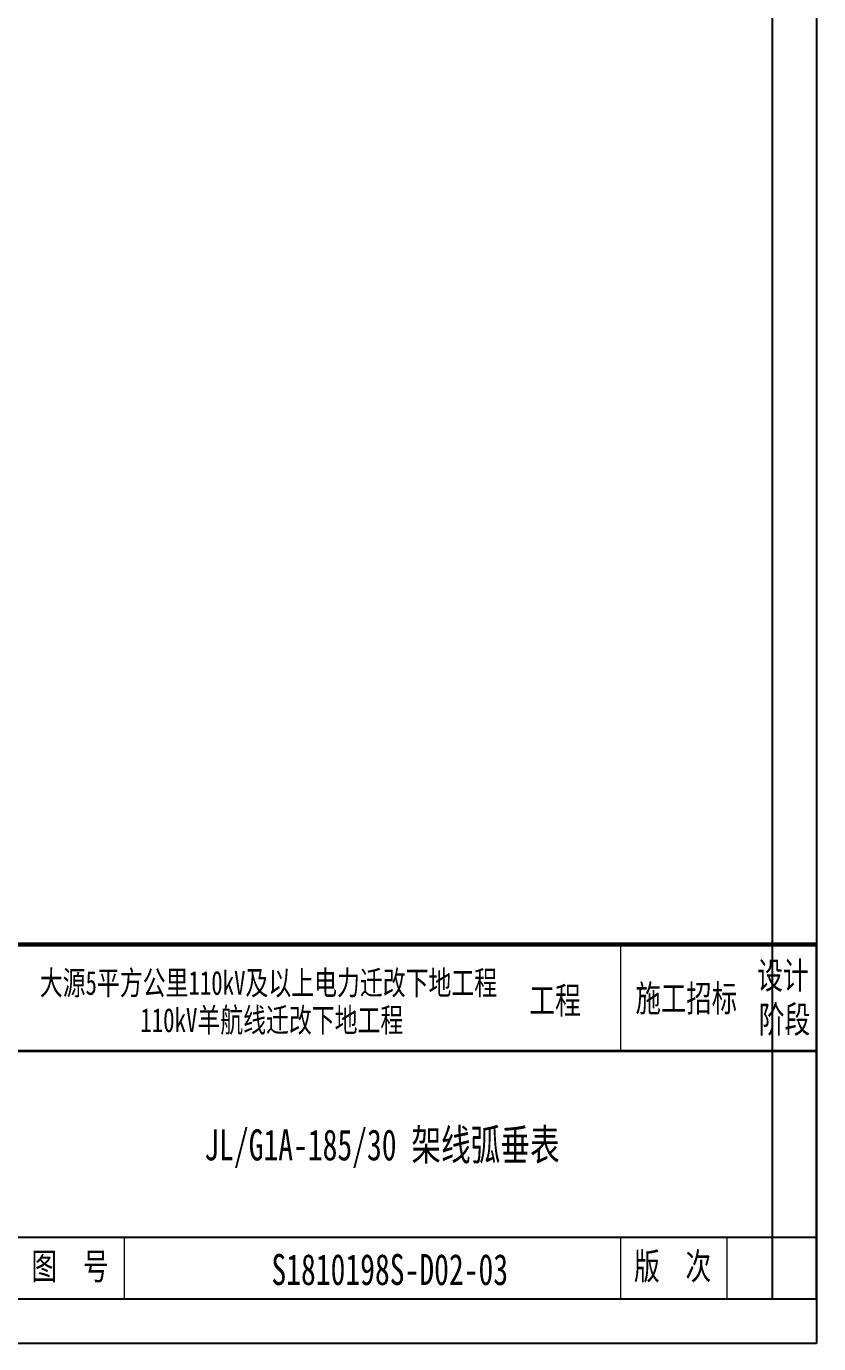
# Model space of a CAD drawing. Extents: x 457 to 4918, y -67 to 391.
# Drawn here: x 1908.9 to 1998.2, y -53.3 to 95.2 of the extents above; entities that cross this region are included whole.
import ezdxf
from ezdxf.enums import TextEntityAlignment as Align

# ---------------------------------------------------------------- set-up
doc = ezdxf.new("R2010")
doc.units = 0
doc.header["$LTSCALE"] = 40
doc.header["$MEASUREMENT"] = 0
doc.layers.get('0').update_dxf_attribs({"linetype": 'CONTINUOUS'})
for name, color, linetype in [('DXF_FRAME', 1, 'CONTINUOUS'), ('图框', 7, 'CONTINUOUS'), ('图框－字', 40, 'CONTINUOUS')]:
    doc.layers.add(name, color=color, linetype=linetype)
doc.styles.add('宋体', font='', dxfattribs={"height": 3.75})
doc.styles.add('宋体-0.71', font='', dxfattribs={"width": 0.71})
doc.styles.get('宋体').set_extended_font_data('宋体')
doc.styles.get('宋体-0.71').set_extended_font_data('SimSun')

msp = doc.modelspace()

# ---------------------------------------------------------------- linework, layer by layer
at = {"color": 0, "lineweight": 5}
msp.add_lwpolyline([(1997.962401449972, -8.255282264086446), (1818.384401449973, -8.255282264086446)], close=True, dxfattribs=at)
msp.add_lwpolyline([(1997.962401449972, -8.255282264086446), (1818.384401449973, -8.255282264086446)], close=True, dxfattribs=at)
msp.add_open_spline([(1818.384401449973, -8.255282264086446), (1818.384401449973, -8.255282264086446), (1997.962401449972, -8.255282264086446), (1997.962401449972, -8.255282264086446)], degree=3, dxfattribs=at)
at = {"layer": 'DXF_FRAME', "color": 1}
for p, q in [((1997.962401449972, 243.7447177359136), (1997.962401449972, -53.25528226408642)), ((1992.962401449972, 238.7447177359136), (1992.962401449972, -48.25528226408642)), ((1992.962401449972, -48.25528226408642), (1602.962401449972, -48.25528226408642)), ((1997.962401449972, -53.25528226408642), (1577.962401449972, -53.25528226408642))]:
    msp.add_line(p, q, dxfattribs=at)
at = {"layer": 'DXF_FRAME'}
msp.add_line((1997.962401449972, -48.25528226408645), (1997.962401449972, -13.25528226408645), dxfattribs=at)
msp.add_line((1997.962401449972, -48.25528226408645), (1997.962401449972, -13.25528226408645), dxfattribs=at)
msp.add_line((1997.962401449972, -48.25528226408645), (1997.962401449972, -13.25528226408645), dxfattribs=at)
at = {"layer": '图框', "color": 0, "lineweight": 13}
for p, q in [((1975.87922670943, -8.255282264086446), (1975.87922670943, -20.25528226408645)), ((1997.879226709426, -8.255282264086446), (1997.879226709426, -48.25528226408645)), ((1919.962401449974, -41.25528226408554), (1919.962401449972, -48.25528226408645)), ((1975.879226709428, -41.25528226408554), (1975.879226709426, -48.25528226408645)), ((1987.879226709428, -41.25528226408554), (1987.879226709426, -48.25528226408645))]:
    msp.add_line(p, q, dxfattribs=at)
at = {"layer": '图框', "color": 0}
for p, q in [((1817.962401449972, -41.25528226408645), (1997.879226709426, -41.25528226408645)), ((1997.962401449972, -48.25528226408645), (1817.962401449972, -48.25528226408645))]:
    msp.add_line(p, q, dxfattribs=at)
at = {"layer": '图框', "color": 0, "lineweight": 60, "const_width": 0.5}
msp.add_lwpolyline([(1817.962401449972, -48.25528226408645), (1817.962401449972, -8.255282264086446), (1997.962401449972, -8.255282264086446)], dxfattribs=at)
at = {"layer": '图框', "color": 0, "lineweight": 30, "const_width": 0.3}
msp.add_lwpolyline([(1818.212401449972, -20.25528226408645), (1997.879226709426, -20.25528226408645)], dxfattribs=at)

# ---------------------------------------------------------------- texts
at = {"color": 3, "style": '宋体', "width": 0.7}
for s, p in [('大源5平方公里110kV及以上电力迁改下地工程', (1910.443630118924, -13.93231916365613)), ('110kV羊航线迁改下地工程 ', (1921.774538397946, -18.13312852577025))]:
    msp.add_text(s, height=2.7, dxfattribs=at).set_placement(p)
at = {"color": 0, "style": '宋体', "width": 0.7}
for s, height, p in [('施工招标', 3, (1983.302422054151, -14.27199343094983)), ('S1810198S-D02-03', 3.5, (1949.882576323197, -44.89550194764891))]:
    msp.add_text(s, height=height, dxfattribs=at).set_placement(p, align=Align.MIDDLE)
at = {"style": '宋体-0.71', "width": 0.7}
msp.add_text('JL/G1A-185/30 架线弧垂表', height=3.5, dxfattribs=at).set_placement((1928.983467658732, -32.59665426757604))
at = {"layer": '图框－字', "color": 0, "style": '宋体-0.71', "width": 0.71}
for s, p in [('设计', (1991.279147514841, -13.24547227008773)), ('工程', (1965.605509614682, -16.05704434662042)), ('阶段', (1991.464984660671, -18.20249319963662)), ('图  号', (1909.504256957637, -46.02504524259896)), ('版  次', (1977.402973811765, -46.02504524259896))]:
    msp.add_text(s, height=3, dxfattribs=at).set_placement(p)

doc.saveas('drawing.dxf')
